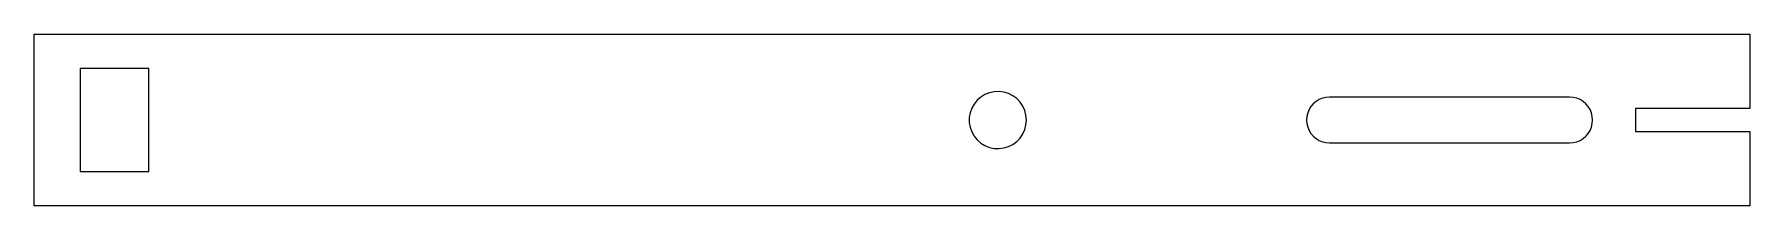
# Model space of a CAD drawing. Extents: x -89 to 61, y -26 to -11.
import ezdxf

# ---------------------------------------------------------------- set-up
doc = ezdxf.new("R2010")
doc.units = 0

msp = doc.modelspace()

# ---------------------------------------------------------------- linework, layer by layer
at = {"layer": 'Layer 1'}
for p, q in [((-89, -13.502), (-89, -11)), ((-89, -11), (61, -11)), ((61, -11), (61, -13.502)), ((-89, -23.507), (-89, -13.502)), ((-78.998, -13.998), (-85.003, -13.998)), ((-85.003, -13.998), (-85.003, -23.003)), ((-78.998, -23.003), (-78.998, -13.998)), ((-78.998, -13.998), (-78.998, -13.998)), ((61, -13.502), (61, -17.503)), ((-6.234, -16.492), (-6.552, -16.772)), ((-5.873, -16.269), (-6.234, -16.492)), ((-5.479, -16.111), (-5.873, -16.269)), ((-5.065, -16.022), (-5.479, -16.111)), ((-4.641, -16.004), (-5.065, -16.022)), ((-4.22, -16.058), (-4.641, -16.004)), ((-4.096, -16.096), (-4.22, -16.058)), ((-3.815, -16.182), (-4.096, -16.096)), ((-3.436, -16.373), (-3.815, -16.182)), ((-3.095, -16.625), (-3.436, -16.373)), ((-7.167, -17.873), (-7.238, -18.292)), ((-7.025, -17.473), (-7.167, -17.873)), ((-6.818, -17.103), (-7.025, -17.473)), ((-6.552, -16.772), (-6.818, -17.103)), ((-2.802, -16.932), (-3.095, -16.625)), ((-2.564, -17.284), (-2.802, -16.932)), ((-2.39, -17.67), (-2.564, -17.284)), ((-2.283, -18.081), (-2.39, -17.67)), ((22.353, -17.885), (22.279, -18.191)), ((22.473, -17.595), (22.353, -17.885)), ((22.637, -17.327), (22.473, -17.595)), ((22.841, -17.088), (22.637, -17.327)), ((23.079, -16.884), (22.841, -17.088)), ((23.347, -16.72), (23.079, -16.884)), ((23.637, -16.6), (23.347, -16.72)), ((23.942, -16.527), (23.637, -16.6)), ((24.255, -16.502), (23.942, -16.527)), ((24.576, -16.502), (24.255, -16.502)), ((32.768, -16.502), (24.576, -16.502)), ((40.96, -16.502), (32.768, -16.502)), ((45.056, -16.502), (40.96, -16.502)), ((45.256, -16.502), (45.056, -16.502)), ((45.569, -16.527), (45.256, -16.502)), ((45.874, -16.6), (45.569, -16.527)), ((46.164, -16.72), (45.874, -16.6)), ((46.432, -16.884), (46.164, -16.72)), ((46.671, -17.088), (46.432, -16.884)), ((46.874, -17.327), (46.671, -17.088)), ((47.038, -17.595), (46.874, -17.327)), ((47.159, -17.885), (47.038, -17.595)), ((47.232, -18.191), (47.159, -17.885)), ((61, -17.503), (51.004, -17.503)), ((51.004, -17.503), (51.004, -19.505)), ((-7.238, -18.292), (-7.238, -18.716)), ((-7.238, -18.716), (-7.167, -19.135)), ((-7.167, -19.135), (-7.025, -19.535)), ((-2.564, -19.724), (-2.39, -19.338)), ((-2.39, -19.338), (-2.283, -18.927)), ((-2.247, -18.504), (-2.283, -18.081)), ((-2.283, -18.927), (-2.247, -18.504)), ((22.279, -18.191), (22.255, -18.504)), ((22.255, -18.504), (22.279, -18.817)), ((22.279, -18.817), (22.353, -19.123)), ((22.353, -19.123), (22.473, -19.413)), ((22.473, -19.413), (22.637, -19.681)), ((46.874, -19.681), (47.038, -19.413)), ((47.038, -19.413), (47.159, -19.123)), ((47.159, -19.123), (47.232, -18.817)), ((47.256, -18.504), (47.232, -18.191)), ((47.232, -18.817), (47.256, -18.504)), ((-7.025, -19.535), (-6.841, -19.864)), ((-6.841, -19.864), (-6.818, -19.905)), ((-6.818, -19.905), (-6.552, -20.236)), ((-6.552, -20.236), (-6.234, -20.516)), ((-6.234, -20.516), (-5.873, -20.739)), ((-5.873, -20.739), (-5.479, -20.897)), ((-5.479, -20.897), (-5.065, -20.986)), ((-5.065, -20.986), (-4.641, -21.004)), ((-4.641, -21.004), (-4.22, -20.95)), ((-4.22, -20.95), (-4.096, -20.912)), ((-4.096, -20.912), (-3.815, -20.826)), ((-3.815, -20.826), (-3.436, -20.635)), ((-3.436, -20.635), (-3.095, -20.383)), ((-3.095, -20.383), (-2.802, -20.076)), ((-2.802, -20.076), (-2.564, -19.724)), ((22.637, -19.681), (22.793, -19.864)), ((22.793, -19.864), (22.841, -19.92)), ((22.841, -19.92), (23.079, -20.124)), ((23.079, -20.124), (23.347, -20.288)), ((23.347, -20.288), (23.637, -20.408)), ((23.637, -20.408), (23.942, -20.481)), ((23.942, -20.481), (24.255, -20.506)), ((24.255, -20.506), (24.576, -20.506)), ((24.576, -20.506), (32.768, -20.506)), ((32.768, -20.506), (40.96, -20.506)), ((40.96, -20.506), (45.056, -20.506)), ((45.056, -20.506), (45.256, -20.506)), ((45.256, -20.506), (45.569, -20.481)), ((45.569, -20.481), (45.874, -20.408)), ((45.874, -20.408), (46.164, -20.288)), ((46.164, -20.288), (46.432, -20.124)), ((46.432, -20.124), (46.671, -19.92)), ((46.671, -19.92), (46.719, -19.864)), ((46.719, -19.864), (46.874, -19.681)), ((51.004, -19.505), (61, -19.505)), ((61, -19.505), (61, -23.507)), ((-89, -26), (-89, -23.507)), ((-85.003, -23.003), (-78.998, -23.003)), ((61, -23.507), (61, -26)), ((61, -26), (-89, -26))]:
    msp.add_line(p, q, dxfattribs=at)

doc.saveas('drawing.dxf')
